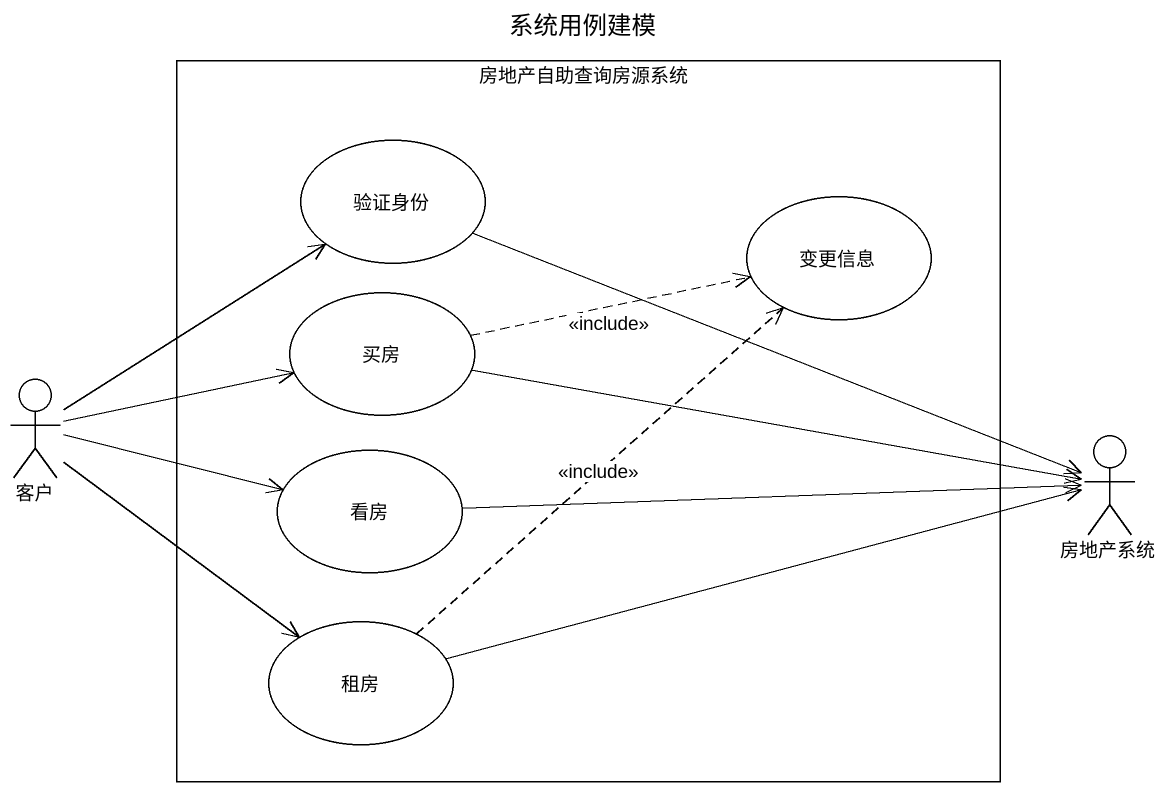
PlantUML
@startuml
title 系统用例建模
rectangle 房地产自助查询房源系统 {
  usecase 验证身份
  usecase 变更信息
  usecase 买房
  usecase 看房
  usecase 租房
}
actor 客户
actor 房地产系统
验证身份 -right-> 房地产系统
买房 .right.> 变更信息 : <<include>>
买房 -right-> 房地产系统
客户 -up-> 验证身份
客户 -right-> 买房
客户 -right-> 看房
客户 --> 租房
看房 -right-> 房地产系统
租房 .up.> 变更信息 : <<include>>
租房 -right-> 房地产系统
@enduml
